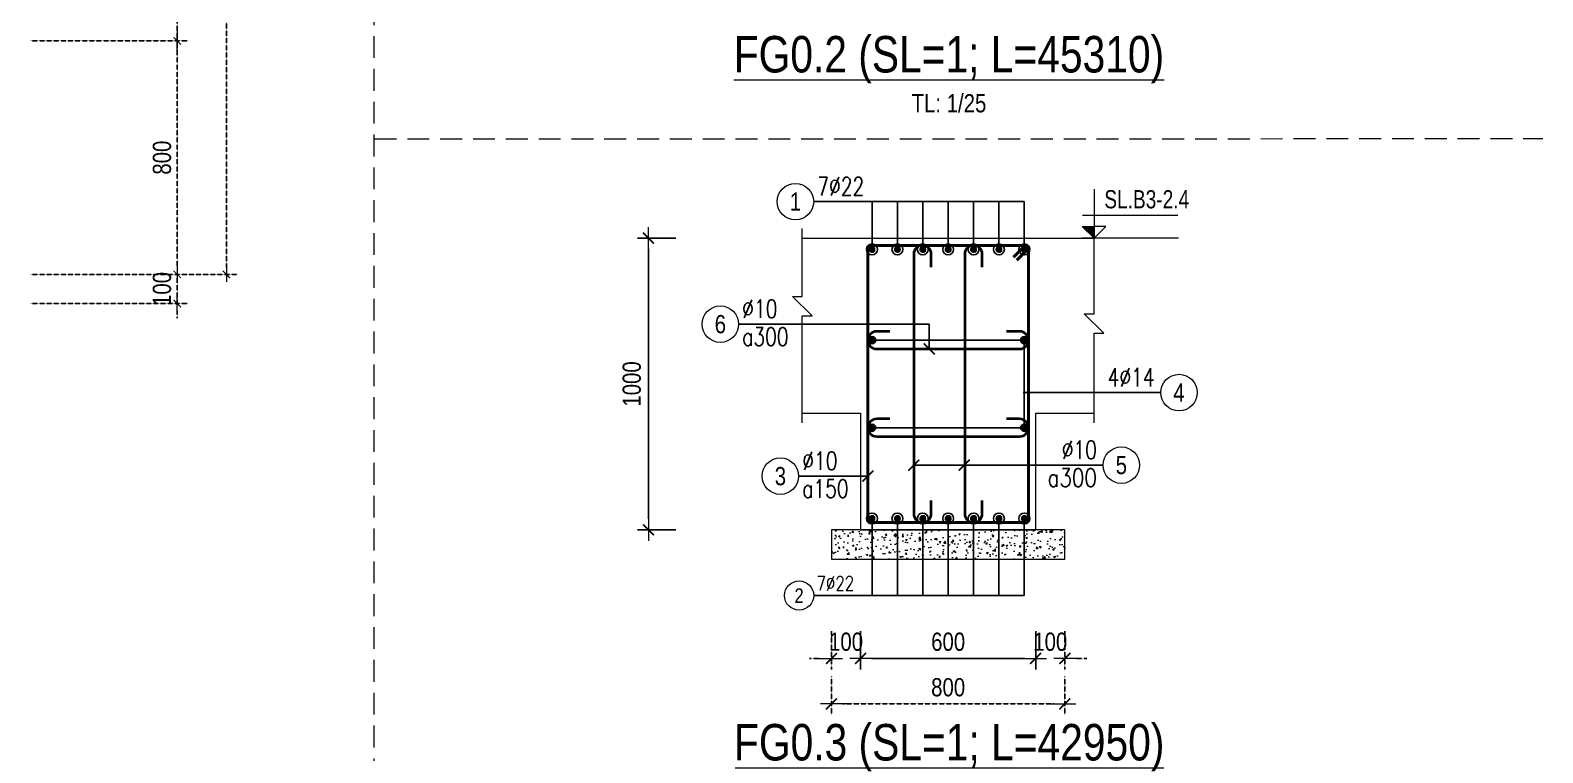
# Model space of a CAD drawing. Header units: millimetres. Extents: x -134772 to 596971, y -129535 to 35703.
# Drawn here: x 34679 to 39864, y 7607 to 10082 of the extents above; entities that cross this region are included whole.
import ezdxf
from ezdxf.enums import TextEntityAlignment as Align

# ---------------------------------------------------------------- set-up
doc = ezdxf.new("R2010")
doc.units = ezdxf.units.MM
doc.header["$MEASUREMENT"] = 0
doc.linetypes.add('HIDDEN', pattern=[0.375, 0.25, -0.125])
doc.layers.get('Defpoints').update_dxf_attribs({"color": 252})
for name, color, linetype, lineweight in [('NDC_S_ANNO', 7, 'Continuous', 20), ('NDC_S_CONTINUOUS', 3, 'Continuous', 20), ('NDC_S_DIM', 1, 'Continuous', 9), ('NDC_S_HATCH MATERIAL', 8, 'Continuous', 13), ('NDC_S_REBAR', 4, 'Continuous', 35), ('NDC_S_STIRRUP', 4, 'Continuous', 40), ('NDC_S_TEXT SYMBOL', 7, 'Continuous', 20), ('NDC_S_THIN LINE', 1, 'Continuous', 5), ('NDC_S_VN TEXT', 7, 'Continuous', 9)]:
    doc.layers.add(name, color=color, linetype=linetype, lineweight=lineweight)
doc.styles.add('ARIAL', font='arial.ttf', dxfattribs={"width": 0.8})
doc.styles.add('NDC_ANNO', font='', dxfattribs={"width": 0.8})
doc.styles.add('NDC_ARIAL', font='arial.ttf', dxfattribs={"width": 0.8})
doc.styles.add('NDC_ROMANS', font='romans.shx', dxfattribs={"width": 0.8})
doc.styles.get('NDC_ANNO').set_extended_font_data('Dotum')
doc.dimstyles.new('NDC_1-25', dxfattribs={"dimscale": 25, "dimtxt": 2.5, "dimasz": 1, "dimexe": 1.5, "dimexo": 0, "dimgap": 0.8, "dimtad": 1, "dimdec": 0, "dimdsep": 46, "dimtxsty": 'NDC_ARIAL', "dimblk": 'DIMMARK', "dimcen": 49999.938995, "dimdle": 1.5, "dimclrd": 1, "dimclre": 1, "dimclrt": 3, "dimadec": 0, "dimazin": 0, "dimtfac": 1, "dimtdec": 0, "dimtix": 1, "dimtmove": 2, "dimatfit": 3, "dimfxl": 1, "dimarcsym": 0})
doc.dimstyles.new('NDC_dim_25', dxfattribs={"dimscale": 25, "dimtxt": 2.5, "dimasz": 1.5, "dimexe": 1.5, "dimexo": 0, "dimgap": 1, "dimtad": 1, "dimdec": 0, "dimzin": 0, "dimdsep": 46, "dimtxsty": 'ARIAL', "dimblk": 'DIMMARK', "dimcen": 0.09, "dimdle": 1.2, "dimclrd": 1, "dimclre": 1, "dimclrt": 3, "dimadec": 0, "dimazin": 0, "dimtfac": 1, "dimtdec": 0, "dimtix": 1, "dimtofl": 0, "dimtmove": 0, "dimatfit": 3, "dimfxl": 3.75, "dimfxlon": 1, "dimtolj": 1, "dimtzin": 0, "dimarcsym": 0})

# ---------------------------------------------------------------- blocks, each defined once
blk = doc.blocks.new('DIMMARK')
at = {"layer": 'NDC_S_DIM', "color": 1}
blk.add_line((-1.5, 0), (1, 0), dxfattribs=at)
at = {"layer": 'NDC_S_DIM', "color": 2, "const_width": 0.15}
blk.add_lwpolyline([(-0.5, -0.5), (0.5, 0.5)], dxfattribs=at)
blk = doc.blocks.new('*D493')
at = {"layer": 'Defpoints', "color": 0, "linetype": 'HIDDEN', "transparency": 16777216}
for p in [(34679.4, 9245.9), (35183, 9245.9), (34679.4, 9145.9)]:
    blk.add_point(p, dxfattribs=at)
at = {"layer": 'NDC_S_DIM', "color": 1, "linetype": 'HIDDEN', "lineweight": -2, "transparency": 16777216}
for p, q in [((35183, 9270.9), (35183, 9295.9)), ((34679.4, 9245.9), (35220.5, 9245.9)), ((35183, 9145.9), (35183, 9245.9)), ((34679.4, 9145.9), (35220.5, 9145.9)), ((35183, 9120.9), (35183, 9095.9))]:
    blk.add_line(p, q, dxfattribs=at)
at = {"layer": 'NDC_S_DIM', "color": 1, "linetype": 'HIDDEN', "lineweight": -2, "transparency": 16777216, "xscale": 25, "yscale": 25, "zscale": 25}
for p, rotation in [((35183, 9245.9), 270), ((35183, 9145.9), 90)]:
    blk.add_blockref('DIMMARK', p, dxfattribs=dict(at, rotation=rotation))
at = {"layer": 'NDC_S_DIM', "color": 3, "linetype": 'HIDDEN', "transparency": 16777216, "insert": (35131.1, 9195.9), "char_height": 62.5, "attachment_point": 5, "rotation": 90, "style": 'NDC_ARIAL'}
blk.add_mtext('100', dxfattribs=at)
blk = doc.blocks.new('*D494')
at = {"layer": 'Defpoints', "color": 0, "linetype": 'HIDDEN', "transparency": 16777216}
for p in [(34679.4, 10045.9), (35183, 10045.9), (34679.4, 9245.9)]:
    blk.add_point(p, dxfattribs=at)
at = {"layer": 'NDC_S_DIM', "color": 1, "linetype": 'HIDDEN', "lineweight": -2, "transparency": 16777216}
for p, q in [((34679.4, 10045.9), (35220.5, 10045.9)), ((35183, 9270.9), (35183, 10020.9)), ((34679.4, 9245.9), (35220.5, 9245.9))]:
    blk.add_line(p, q, dxfattribs=at)
at = {"layer": 'NDC_S_DIM', "color": 1, "linetype": 'HIDDEN', "lineweight": -2, "transparency": 16777216, "xscale": 25, "yscale": 25, "zscale": 25}
for p, rotation in [((35183, 10045.9), 90), ((35183, 9245.9), 270)]:
    blk.add_blockref('DIMMARK', p, dxfattribs=dict(at, rotation=rotation))
at = {"layer": 'NDC_S_DIM', "color": 3, "linetype": 'HIDDEN', "transparency": 16777216, "insert": (35131.1, 9645.9), "char_height": 62.5, "attachment_point": 5, "rotation": 90, "style": 'NDC_ARIAL'}
blk.add_mtext('800', dxfattribs=at)
blk = doc.blocks.new('*D495')
at = {"layer": 'Defpoints', "color": 0, "linetype": 'HIDDEN', "transparency": 16777216}
for p in [(34679.4, 12125.4), (35183, 12125.4), (34679.4, 10045.9)]:
    blk.add_point(p, dxfattribs=at)
at = {"layer": 'NDC_S_DIM', "color": 1, "linetype": 'HIDDEN', "lineweight": -2, "transparency": 16777216}
for p, q in [((34679.4, 12125.4), (35220.5, 12125.4)), ((35183, 10070.9), (35183, 12100.4)), ((34679.4, 10045.9), (35220.5, 10045.9))]:
    blk.add_line(p, q, dxfattribs=at)
at = {"layer": 'NDC_S_DIM', "color": 1, "linetype": 'HIDDEN', "lineweight": -2, "transparency": 16777216, "xscale": 25, "yscale": 25, "zscale": 25}
for p, rotation in [((35183, 12125.4), 90), ((35183, 10045.9), 270)]:
    blk.add_blockref('DIMMARK', p, dxfattribs=dict(at, rotation=rotation))
at = {"layer": 'NDC_S_DIM', "color": 3, "linetype": 'HIDDEN', "transparency": 16777216, "insert": (35131.1, 11085.7), "char_height": 62.5, "attachment_point": 5, "rotation": 90, "style": 'NDC_ARIAL'}
blk.add_mtext('2079', dxfattribs=at)
blk = doc.blocks.new('*D498')
at = {"layer": 'Defpoints', "color": 0, "linetype": 'HIDDEN', "transparency": 16777216}
for p in [(34679.4, 12926.4), (34679.4, 9245.9), (35351.6, 9245.9)]:
    blk.add_point(p, dxfattribs=at)
at = {"layer": 'NDC_S_DIM', "color": 1, "linetype": 'HIDDEN', "lineweight": -2, "transparency": 16777216}
for p, q in [((34679.4, 12926.4), (35389.1, 12926.4)), ((35351.6, 12901.4), (35351.6, 9270.9)), ((34679.4, 9245.9), (35389.1, 9245.9))]:
    blk.add_line(p, q, dxfattribs=at)
at = {"layer": 'NDC_S_DIM', "color": 1, "linetype": 'HIDDEN', "lineweight": -2, "transparency": 16777216, "xscale": 25, "yscale": 25, "zscale": 25}
for p, rotation in [((35351.6, 12926.4), 90), ((35351.6, 9245.9), 270)]:
    blk.add_blockref('DIMMARK', p, dxfattribs=dict(at, rotation=rotation))
at = {"layer": 'NDC_S_DIM', "color": 3, "linetype": 'HIDDEN', "transparency": 16777216, "insert": (35299.6, 11086.2), "char_height": 62.5, "attachment_point": 5, "rotation": 90, "style": 'NDC_ARIAL'}
blk.add_mtext('3680', dxfattribs=at)
blk = doc.blocks.new('kata_block_TD')
at = {"color": 6, "linetype": 'ByBlock', "lineweight": -2, "style": 'ARIAL', "width": 0.8}
blk.add_attdef('SECTDET2', text='', height=5, dxfattribs=at).set_placement((0, 7.97), align=Align.CENTER)
at = {"color": 0, "linetype": 'ByBlock', "lineweight": -2, "style": 'ARIAL', "width": 0.8}
blk.add_attdef('SECTDET1', text='', height=5, dxfattribs=at).set_placement((0, 1.47), align=Align.CENTER)
at = {"color": 3, "lineweight": 25, "style": 'ARIAL', "width": 0.8}
blk.add_attdef('SSCALE', text='', height=2.5, dxfattribs=at).set_placement((0, -4), align=Align.CENTER)
blk = doc.blocks.new('kata_block_THEP')
at = {"layer": 'NDC_S_REBAR', "color": 0}
for p, q in [((-0.5, 0), (0.5, 0)), ((-0.35, 0.35), (0.35, -0.35)), ((0.35, 0.35), (-0.35, -0.35)), ((0, 0.5), (0, -0.5))]:
    blk.add_line(p, q, dxfattribs=at)
at = {"layer": 'NDC_S_REBAR', "color": 0, "const_width": 0.0833}
blk.add_lwpolyline([(-0.5, 0, 1), (0.5, 0, 1), (-0.5, 0, 1)], format="xyb", dxfattribs=at)
blk = doc.blocks.new('*D1456')
at = {"layer": 'Defpoints', "color": 0, "transparency": 16777216}
for p in [(37304.3, 9370.4), (36798.3, 8370.4), (37304.3, 8370.4)]:
    blk.add_point(p, dxfattribs=at)
at = {"layer": 'NDC_S_DIM', "color": 1, "lineweight": -2, "transparency": 16777216}
for p, q in [((36892.1, 9370.4), (36760.8, 9370.4)), ((36798.3, 9332.9), (36798.3, 8407.9)), ((36892.1, 8370.4), (36760.8, 8370.4))]:
    blk.add_line(p, q, dxfattribs=at)
at = {"layer": 'NDC_S_DIM', "color": 1, "lineweight": -2, "transparency": 16777216, "xscale": 37.5, "yscale": 37.5, "zscale": 37.5}
for p, rotation in [((36798.3, 9370.4), 90), ((36798.3, 8370.4), 270)]:
    blk.add_blockref('DIMMARK', p, dxfattribs=dict(at, rotation=rotation))
at = {"layer": 'NDC_S_DIM', "color": 3, "transparency": 16777216, "insert": (36741.4, 8870.4), "char_height": 62.5, "attachment_point": 5, "rotation": 90, "style": 'ARIAL'}
blk.add_mtext('\\A1;1000', dxfattribs=at)
blk = doc.blocks.new('*D1457')
at = {"layer": 'Defpoints', "color": 0, "transparency": 16777216}
for p in [(37525.7, 8329.9), (38125.7, 8329.9), (38125.7, 7929.9)]:
    blk.add_point(p, dxfattribs=at)
at = {"layer": 'NDC_S_DIM', "color": 1, "lineweight": -2, "transparency": 16777216}
for p, q in [((37525.7, 8023.6), (37525.7, 7892.4)), ((38125.7, 8023.6), (38125.7, 7892.4)), ((37563.2, 7929.9), (38088.2, 7929.9))]:
    blk.add_line(p, q, dxfattribs=at)
at = {"layer": 'NDC_S_DIM', "color": 1, "lineweight": -2, "transparency": 16777216, "xscale": 37.5, "yscale": 37.5, "zscale": 37.5, "rotation": 180}
blk.add_blockref('DIMMARK', (37525.7, 7929.9), dxfattribs=at)
at = {"layer": 'NDC_S_DIM', "color": 1, "lineweight": -2, "transparency": 16777216, "xscale": 37.5, "yscale": 37.5, "zscale": 37.5}
blk.add_blockref('DIMMARK', (38125.7, 7929.9), dxfattribs=at)
at = {"layer": 'NDC_S_DIM', "color": 3, "transparency": 16777216, "insert": (37825.7, 7986.8), "char_height": 62.5, "attachment_point": 5, "style": 'ARIAL'}
blk.add_mtext('\\A1;600', dxfattribs=at)
blk = doc.blocks.new('kata_block_CT')
at = {"layer": 'NDC_S_ANNO'}
blk.add_hatch(color=3, dxfattribs=at).paths.add_polyline_path([(0, 1.6), (-1.61, 1.6), (0, 0)])
at = {"layer": 'NDC_S_ANNO', "ltscale": 50}
h = blk.add_hatch(dxfattribs=at)
h.set_pattern_fill('ANSI31', color=256, scale=1.406251, style=0)
h.set_pattern_definition([(45, (0, 5e-12), (-3.157, 3.157), [])])
h.paths.add_polyline_path([(0, 1.6), (0, 0), (1.61, 1.6)])
for p, q in [((-1.59, 3.14), (11.47, 3.14)), ((11.56, 0), (-1.64, 0))]:
    blk.add_line(p, q, dxfattribs=at)
for points in [[(0, 6.69), (0, 0)], [(0, 0), (-1.61, 1.6), (0, 1.6)], [(0, 0), (1.61, 1.6), (0, 1.6)]]:
    blk.add_lwpolyline(points, dxfattribs=at)
at = {"layer": 'NDC_S_ANNO', "color": 8, "ltscale": 50}
blk.add_lwpolyline([(0, 0), (-1.61, 1.6), (0, 1.6)], dxfattribs=at)
at = {"layer": 'NDC_S_TEXT SYMBOL', "color": 3, "style": 'NDC_ANNO', "width": 0.8}
blk.add_attdef('CT', (1.41, 4.07), '', height=2.5, dxfattribs=at)
blk = doc.blocks.new('*D1458')
at = {"layer": 'Defpoints', "color": 0, "linetype": 'HIDDEN', "transparency": 16777216}
for p in [(37425.7, 8229.9), (37525.7, 8023.6), (37425.7, 7929.9)]:
    blk.add_point(p, dxfattribs=at)
at = {"layer": 'NDC_S_DIM', "color": 1, "linetype": 'HIDDEN', "lineweight": -2, "transparency": 16777216}
for p, q in [((37425.7, 8023.6), (37425.7, 7892.4)), ((37525.7, 8023.6), (37525.7, 7892.4)), ((37388.2, 7929.9), (37350.7, 7929.9)), ((37563.2, 7929.9), (37600.7, 7929.9))]:
    blk.add_line(p, q, dxfattribs=at)
at = {"layer": 'NDC_S_DIM', "color": 1, "linetype": 'HIDDEN', "lineweight": -2, "transparency": 16777216, "xscale": 37.5, "yscale": 37.5, "zscale": 37.5}
blk.add_blockref('DIMMARK', (37425.7, 7929.9), dxfattribs=at)
at = {"layer": 'NDC_S_DIM', "color": 1, "linetype": 'HIDDEN', "lineweight": -2, "transparency": 16777216, "xscale": 37.5, "yscale": 37.5, "zscale": 37.5, "rotation": 180}
blk.add_blockref('DIMMARK', (37525.7, 7929.9), dxfattribs=at)
at = {"layer": 'NDC_S_DIM', "color": 3, "linetype": 'HIDDEN', "transparency": 16777216, "insert": (37475.7, 7986.8), "char_height": 62.5, "attachment_point": 5, "style": 'ARIAL'}
blk.add_mtext('\\A1;100', dxfattribs=at)
blk = doc.blocks.new('*D1459')
at = {"layer": 'Defpoints', "color": 0, "linetype": 'HIDDEN', "transparency": 16777216}
for p in [(38225.7, 8229.9), (38125.7, 8023.6), (38225.7, 7929.9)]:
    blk.add_point(p, dxfattribs=at)
at = {"layer": 'NDC_S_DIM', "color": 1, "linetype": 'HIDDEN', "lineweight": -2, "transparency": 16777216}
for p, q in [((38125.7, 8023.6), (38125.7, 7892.4)), ((38225.7, 8023.6), (38225.7, 7892.4)), ((38088.2, 7929.9), (38050.7, 7929.9)), ((38263.2, 7929.9), (38300.7, 7929.9))]:
    blk.add_line(p, q, dxfattribs=at)
at = {"layer": 'NDC_S_DIM', "color": 1, "linetype": 'HIDDEN', "lineweight": -2, "transparency": 16777216, "xscale": 37.5, "yscale": 37.5, "zscale": 37.5}
blk.add_blockref('DIMMARK', (38125.7, 7929.9), dxfattribs=at)
at = {"layer": 'NDC_S_DIM', "color": 1, "linetype": 'HIDDEN', "lineweight": -2, "transparency": 16777216, "xscale": 37.5, "yscale": 37.5, "zscale": 37.5, "rotation": 180}
blk.add_blockref('DIMMARK', (38225.7, 7929.9), dxfattribs=at)
at = {"layer": 'NDC_S_DIM', "color": 3, "linetype": 'HIDDEN', "transparency": 16777216, "insert": (38175.7, 7986.8), "char_height": 62.5, "attachment_point": 5, "style": 'ARIAL'}
blk.add_mtext('\\A1;100', dxfattribs=at)
blk = doc.blocks.new('*D1460')
at = {"layer": 'Defpoints', "color": 0, "linetype": 'HIDDEN', "transparency": 16777216}
for p in [(37425.7, 8229.9), (38225.7, 8229.9), (38225.7, 7773.9)]:
    blk.add_point(p, dxfattribs=at)
at = {"layer": 'NDC_S_DIM', "color": 1, "linetype": 'HIDDEN', "lineweight": -2, "transparency": 16777216}
for p, q in [((37425.7, 7867.7), (37425.7, 7736.4)), ((38225.7, 7867.7), (38225.7, 7736.4)), ((37463.2, 7773.9), (38188.2, 7773.9))]:
    blk.add_line(p, q, dxfattribs=at)
at = {"layer": 'NDC_S_DIM', "color": 1, "linetype": 'HIDDEN', "lineweight": -2, "transparency": 16777216, "xscale": 37.5, "yscale": 37.5, "zscale": 37.5, "rotation": 180}
blk.add_blockref('DIMMARK', (37425.7, 7773.9), dxfattribs=at)
at = {"layer": 'NDC_S_DIM', "color": 1, "linetype": 'HIDDEN', "lineweight": -2, "transparency": 16777216, "xscale": 37.5, "yscale": 37.5, "zscale": 37.5}
blk.add_blockref('DIMMARK', (38225.7, 7773.9), dxfattribs=at)
at = {"layer": 'NDC_S_DIM', "color": 3, "linetype": 'HIDDEN', "transparency": 16777216, "insert": (37825.7, 7830.8), "char_height": 62.5, "attachment_point": 5, "style": 'ARIAL'}
blk.add_mtext('\\A1;800', dxfattribs=at)
blk = doc.blocks.new('*U11')
blk.add_circle((-2.5, 0), 2.5)
at = {"layer": 'NDC_S_VN TEXT', "color": 3, "style": 'NDC_ROMANS', "width": 0.75}
for tag, p in [('DK1', (0.5, 0.85)), ('KC1', (0.5, -2.97))]:
    blk.add_attdef(tag, p, '', height=2.5, dxfattribs=at)
at = {"layer": 'NDC_S_VN TEXT', "color": 7, "style": 'ARIAL', "width": 0.8}
blk.add_attdef('SH2', text='', height=2.5, dxfattribs=at).set_placement((-2.5, 0), align=Align.MIDDLE)
blk = doc.blocks.new('*U12')
blk.add_circle((2.5, 0), 2.5)
at = {"layer": 'NDC_S_VN TEXT', "color": 3, "style": 'NDC_ROMANS'}
for tag, width, p in [('DK2', 0.75, (-0.85, 0.85)), ('KC2', 0.8, (-0.85, -2.97))]:
    blk.add_attdef(tag, text='', height=2.5, dxfattribs=dict(at, width=width)).set_placement(p, align=Align.RIGHT)
at = {"layer": 'NDC_S_VN TEXT', "color": 7, "style": 'ARIAL', "width": 0.8}
blk.add_attdef('SH3', text='', height=2.5, dxfattribs=at).set_placement((2.5, 0), align=Align.MIDDLE)
blk = doc.blocks.new('*U624')
blk.add_circle((2.5, 0), 2.5)
at = {"layer": 'NDC_S_VN TEXT', "color": 3, "style": 'NDC_ROMANS', "width": 0.75}
blk.add_attdef('DK2', text='', height=2.5, dxfattribs=at).set_placement((-0.85, 0.85), align=Align.RIGHT)
at = {"layer": 'NDC_S_VN TEXT', "color": 7, "style": 'ARIAL', "width": 0.8}
blk.add_attdef('SH3', text='', height=2.5, dxfattribs=at).set_placement((2.5, 0), align=Align.MIDDLE)
blk = doc.blocks.new('*U623')
blk.add_circle((-2.5, 0), 2.5)
at = {"layer": 'NDC_S_VN TEXT', "color": 3, "style": 'NDC_ROMANS', "width": 0.75}
blk.add_attdef('DK1', (0.5, 0.85), '', height=2.5, dxfattribs=at)
at = {"layer": 'NDC_S_VN TEXT', "color": 7, "style": 'ARIAL', "width": 0.8}
blk.add_attdef('SH2', text='', height=2.5, dxfattribs=at).set_placement((-2.5, 0), align=Align.MIDDLE)

msp = doc.modelspace()

# ---------------------------------------------------------------- hatches: boundary and pattern name
at = {"layer": 'NDC_S_HATCH MATERIAL'}
h = msp.add_hatch(dxfattribs=at)
h.set_pattern_fill('AR-CONC', color=256, scale=8)
h.set_pattern_definition([(50, (26825.717, 34990.54), (57.380815, -5.02017), [6, -66]), (355, (26825.72, 34990.54), (-11.10011, 60.17537), [4.8, -52.8]), (100.45144, (26830.5, 34990.124), (46.28071, 55.1552), [5.09922, -56.09137]), (46.1842, (26825.72, 35006.54), (85.3793, -13.24154), [9, -99]), (96.63564, (26832.83, 35005.44), (74.77296, 77.92949), [7.64883, -84.1371]), (351.18416, (26825.72, 35006.54), (74.77296, 77.9295), [7.2, -79.2]), (21, (26833.717, 35002.54), (47.752564, -32.20951), [6, -66]), (326, (26833.72, 35002.54), (19.46523, 58.012), [4.8, -52.8]), (71.45144, (26837.696, 34999.86), (67.21779, 25.80249), [5.09922, -56.09137]), (37.5, (26825.717, 34990.542), (0.972788, 26.631508), [0, -52.16, 0, -53.6, 0, -53]), (7.5, (26825.717, 34990.542), (21.045563, 31.552937), [0, -30.56, 0, -50.96, 0, -20.2]), (327.5, (26807.877, 34990.542), (42.705795, -1.80439), [0, -20, 0, -62.4, 0, -82.8]), (317.5, (26799.877, 34990.542), (46.654894, 8.0084), [0, -26, 0, -41.44, 0, -58.8])])
h.paths.add_polyline_path([(37425.7, 8370.4), (38225.7, 8370.4), (38225.7, 8270.4), (37425.7, 8270.4)])

# ---------------------------------------------------------------- linework, layer by layer
at = {"layer": 'NDC_S_CONTINUOUS'}
for points in [[(37325.7, 9370.4), (37525.7, 9370.4), (37525.7, 9370.4), (38125.7, 9370.4), (38125.7, 9370.4), (38325.7, 9370.4)], [(37325.7, 8770.4), (37525.7, 8770.4), (37525.7, 8370.4), (38125.7, 8370.4), (38125.7, 8770.4), (38325.7, 8770.4)]]:
    msp.add_lwpolyline(points, dxfattribs=at)
at = {"layer": 'NDC_S_HATCH MATERIAL', "linetype": 'HIDDEN', "ltscale": 300}
for p, q in [((35858.7, 425), (35858.7, 14425)), ((35859.6, 9709.9), (39863.8, 9711.3))]:
    msp.add_line(p, q, dxfattribs=at)
at = {"layer": 'NDC_S_HATCH MATERIAL', "ltscale": 1500}
msp.add_lwpolyline([(37425.7, 8270.4), (38225.7, 8270.4), (38225.7, 8370.4), (37425.7, 8370.4)], close=True, dxfattribs=at)
at = {"layer": 'NDC_S_REBAR'}
for points in [[(37767.7, 9270.6), (37767.7, 9315.6, 1), (37707.7, 9315.6), (37707.7, 8425.6, 1), (37767.7, 8425.6), (37767.7, 8470.6)], [(37942.7, 9270.6), (37942.7, 9315.6, 1), (37882.7, 9315.6), (37882.7, 8425.6, 1), (37942.7, 8425.6), (37942.7, 8470.6)], [(37625.7, 9050.4), (37580.7, 9050.4, 1), (37580.7, 8990.4), (38070.7, 8990.4, 1), (38070.7, 9050.4), (38025.7, 9050.4)], [(37625.7, 8750.4), (37580.7, 8750.4, 1), (37580.7, 8690.4), (38070.7, 8690.4, 1), (38070.7, 8750.4), (38025.7, 8750.4)]]:
    msp.add_lwpolyline(points, format="xyb", dxfattribs=at)
at = {"layer": 'NDC_S_STIRRUP'}
msp.add_lwpolyline([(38049.7, 9305.4), (38089.7, 9345.4, -0.414214), (38100.7, 9334.4), (38100.7, 8406.4, -0.414214), (38089.7, 8395.4), (37561.7, 8395.4, -0.414214), (37550.7, 8406.4), (37550.7, 9334.4, -0.414214), (37561.7, 9345.4), (38089.7, 9345.4, -0.414214), (38100.7, 9334.4), (38060.7, 9294.4)], format="xyb", dxfattribs=at)
at = {"layer": 'NDC_S_THIN LINE'}
for points in [[(37325.7, 8737.1), (37325.7, 9103.8), (37359.1, 9103.8), (37292.4, 9170.5), (37325.7, 9170.5), (37325.7, 9403.7)], [(38325.7, 8737.1), (38325.7, 9044.4), (38359.1, 9044.4), (38292.4, 9111), (38325.7, 9111), (38325.7, 9403.7)]]:
    msp.add_lwpolyline(points, dxfattribs=at)

# ---------------------------------------------------------------- block references
at = {"layer": 'NDC_S_REBAR', "xscale": 22, "yscale": 22, "zscale": 22}
for p in [(37564.7, 9331.4), (37651.7, 9331.4), (37738.7, 9331.4), (37825.7, 9331.4), (37912.7, 9331.4), (37999.7, 9331.4), (38086.7, 9331.4), (37564.7, 9020.4), (38086.7, 9020.4), (37564.7, 8720.4), (38086.7, 8720.4), (37564.7, 8409.4), (37651.7, 8409.4), (37738.7, 8409.4), (37825.7, 8409.4), (37912.7, 8409.4), (37999.7, 8409.4), (38086.7, 8409.4)]:
    msp.add_blockref('kata_block_THEP', p, dxfattribs=at)
at = {"layer": 'NDC_S_REBAR', "color": 3, "xscale": 16, "yscale": 16, "zscale": 16}
for p in [(37564.7, 9331.4), (37564.7, 9020.4), (37564.7, 8409.4)]:
    msp.add_blockref('kata_block_THEP', p, dxfattribs=at)
at = {"layer": 'NDC_S_THIN LINE'}
for name, p, xscale, yscale, zscale, values in [('*U623', (37364.7, 9495.4), 25, 25, 25, {'SH2': '1', 'DK1': '7%%c22'}), ('*U11', (37107.3, 9075.4), 25, 25, 25, {'SH2': '6', 'DK1': '%%c10', 'KC1': 'a300'}), ('*U624', (38554.5, 8841), 25, 25, 25, {'SH3': '4', 'DK2': '4%%c14'}), ('*U12', (38356.8, 8592.2), 25, 25, 25, {'SH3': '5', 'DK2': '%%c10', 'KC2': 'a300'}), ('*U11', (37313.2, 8554.6), 25, 25, 25, {'SH2': '3', 'DK1': '%%c10', 'KC1': 'a150'}), ('*U623', (37364.7, 8145.4), 20, 20, 20, {'SH2': '2', 'DK1': '7%%c22'})]:
    msp.add_blockref(name, p, dxfattribs=dict(at, xscale=xscale, yscale=yscale, zscale=zscale)).add_auto_attribs(values)
at = {"layer": 'NDC_S_VN TEXT'}
ref = msp.add_blockref('kata_block_TD', (37828.4, 9901), dxfattribs=dict(at, xscale=25, yscale=25, zscale=25))
ref.add_attrib('SECTDET1', '%%uFG0.2 (SL=1; L=45310)', dxfattribs={"layer": '0', "color": 0, "linetype": 'ByBlock', "lineweight": -2, "height": 125, "style": 'ARIAL', "width": 0.8}).set_placement((37828.4, 9937.8), align=Align.CENTER)
ref.add_attrib('SSCALE', 'TL: 1/25', dxfattribs={"layer": '0', "color": 3, "lineweight": 25, "height": 62.5, "style": 'ARIAL', "width": 0.8}).set_placement((37828.4, 9801.1), align=Align.CENTER)
at = {"layer": 'NDC_S_VN TEXT', "xscale": 25, "yscale": 25, "zscale": 25}
msp.add_blockref('kata_block_CT', (38325.7, 9370.4), dxfattribs=at).add_auto_attribs({'CT': 'SL.B3-2.4'})
at = {"layer": 'NDC_S_VN TEXT'}
ref = msp.add_blockref('kata_block_TD', (37829.3, 7543.6), dxfattribs=dict(at, xscale=25, yscale=25, zscale=25))
ref.add_attrib('SECTDET1', '%%uFG0.3 (SL=1; L=42950)', dxfattribs={"layer": '0', "color": 0, "linetype": 'ByBlock', "lineweight": -2, "height": 125, "style": 'ARIAL', "width": 0.8}).set_placement((37829.3, 7580.3), align=Align.CENTER)
ref.add_attrib('SSCALE', 'TL: 1/25', dxfattribs={"layer": '0', "color": 3, "lineweight": 25, "height": 62.5, "style": 'ARIAL', "width": 0.8}).set_placement((37829.3, 7443.6), align=Align.CENTER)

# ---------------------------------------------------------------- dimensions: what is measured, and where the dimension line sits
at = {"layer": 'NDC_S_DIM', "linetype": 'HIDDEN'}
for base, p1, p2, picture, middle in [((35351.5694, 9245.9423), (34679.3718, 12926.4033), (34679.3718, 9245.9423), '*D498', (35299.6372, 11086.1728)), ((35182.9952, 12125.4033), (34679.3718, 10045.9423), (34679.3718, 12125.4033), '*D495', (35131.0843, 11085.6728)), ((35183, 10045.9), (34679.4, 9245.9), (34679.4, 10045.9), '*D494', (35131.1, 9645.9)), ((35183, 9245.9), (34679.4, 9145.9), (34679.4, 9245.9), '*D493', (35131.1, 9195.9))]:
    dim = msp.add_linear_dim(base=base, p1=p1, p2=p2, angle=90, dimstyle='NDC_1-25', dxfattribs=at)
    dim.commit()
    dim.dimension.update_dxf_attribs({"geometry": picture, "text_midpoint": middle})
at = {"layer": 'NDC_S_DIM'}
dim = msp.add_linear_dim(base=(36798.3, 8370.4), p1=(37304.3, 9370.4), p2=(37304.3, 8370.4), angle=270, dimstyle='NDC_dim_25', dxfattribs=at)
dim.commit()
dim.dimension.update_dxf_attribs({"geometry": '*D1456', "text_midpoint": (36741.4, 8870.4)})
dim = msp.add_linear_dim(base=(38125.7, 7929.9), p1=(37525.7, 8329.9), p2=(38125.7, 8329.9), dimstyle='NDC_dim_25', dxfattribs=at)
dim.commit()
dim.dimension.update_dxf_attribs({"geometry": '*D1457', "text_midpoint": (37825.7, 7986.8)})
at = {"layer": 'NDC_S_DIM', "linetype": 'HIDDEN'}
for base, p1, p2, picture, middle in [((37425.7, 7929.9), (37525.7, 8023.6), (37425.7, 8229.9), '*D1458', (37475.7, 7986.8)), ((38225.7, 7773.9), (37425.7, 8229.9), (38225.7, 8229.9), '*D1460', (37825.7, 7830.8)), ((38225.7, 7929.9), (38125.7, 8023.6), (38225.7, 8229.9), '*D1459', (38175.7, 7986.8))]:
    dim = msp.add_linear_dim(base=base, p1=p1, p2=p2, dimstyle='NDC_dim_25', dxfattribs=at)
    dim.commit()
    dim.dimension.update_dxf_attribs({"geometry": picture, "text_midpoint": middle})

# ---------------------------------------------------------------- leaders
at = {"layer": 'NDC_S_THIN LINE'}
for points, override in [([(38086.7, 9331.4), (38086.7, 9495.4), (37364.7, 9495.4)], {"dimldrblk": 'DotBlank'}), ([(37564.7, 9331.4), (37564.7, 9495.4), (37364.7, 9495.4)], {"dimldrblk": 'DotBlank'}), ([(37651.7, 9331.4), (37651.7, 9495.4), (37451.7, 9495.4)], {"dimldrblk": 'DotBlank'}), ([(37738.7, 9331.4), (37738.7, 9495.4), (37538.7, 9495.4)], {"dimldrblk": 'DotBlank'}), ([(37825.7, 9331.4), (37825.7, 9495.4), (37625.7, 9495.4)], {"dimldrblk": 'DotBlank'}), ([(37912.7, 9331.4), (37912.7, 9495.4), (37712.7, 9495.4)], {"dimldrblk": 'DotBlank'}), ([(37999.7, 9331.4), (37999.7, 9495.4), (37799.7, 9495.4)], {"dimldrblk": 'DotBlank'}), ([(37760.6, 8990.4), (37760.6, 9075.4), (37107.3, 9075.4)], {"dimldrblk": 'ARCHTICK'}), ([(37564.7, 9020.4), (38092.7, 9020.4)], {"dimasz": 1, "dimldrblk": 'DotBlank'}), ([(38086.7, 9020.4), (37564.7, 9020.4)], {"dimasz": 1, "dimldrblk": 'DotBlank'}), ([(38086.7, 9020.4), (38086.7, 8720.4)], {"dimldrblk": 'DotSmall'}), ([(38086.7, 8720.4), (38086.7, 9020.4)], {"dimldrblk": 'DotSmall'}), ([(38086.7, 8841), (38554.5, 8841)], {"dimldrblk": 'DotSmall'}), ([(37564.7, 8720.4), (38092.7, 8720.4)], {"dimasz": 1, "dimldrblk": 'DotBlank'}), ([(38086.7, 8720.4), (37564.7, 8720.4)], {"dimasz": 1, "dimldrblk": 'DotBlank'}), ([(37707.7, 8592.2), (38356.8, 8592.2)], {"dimldrblk": 'ARCHTICK'}), ([(37880.8, 8592.2), (38356.8, 8592.2)], {"dimldrblk": 'ARCHTICK'}), ([(37550.7, 8554.6), (37313.2, 8554.6)], {"dimldrblk": 'ARCHTICK'}), ([(38086.7, 8409.4), (38086.7, 8145.4), (37364.7, 8145.4)], {"dimldrblk": 'DotBlank'}), ([(37564.7, 8409.4), (37564.7, 8145.4), (37364.7, 8145.4)], {"dimldrblk": 'DotBlank'}), ([(37651.7, 8409.4), (37651.7, 8145.4), (37451.7, 8145.4)], {"dimldrblk": 'DotBlank'}), ([(37738.7, 8409.4), (37738.7, 8145.4), (37538.7, 8145.4)], {"dimldrblk": 'DotBlank'}), ([(37825.7, 8409.4), (37825.7, 8145.4), (37625.7, 8145.4)], {"dimldrblk": 'DotBlank'}), ([(37912.7, 8409.4), (37912.7, 8145.4), (37712.7, 8145.4)], {"dimldrblk": 'DotBlank'}), ([(37999.7, 8409.4), (37999.7, 8145.4), (37799.7, 8145.4)], {"dimldrblk": 'DotBlank'})]:
    msp.add_leader(points, dimstyle='NDC_dim_25', override=override, dxfattribs=at)

doc.saveas('drawing.dxf')
